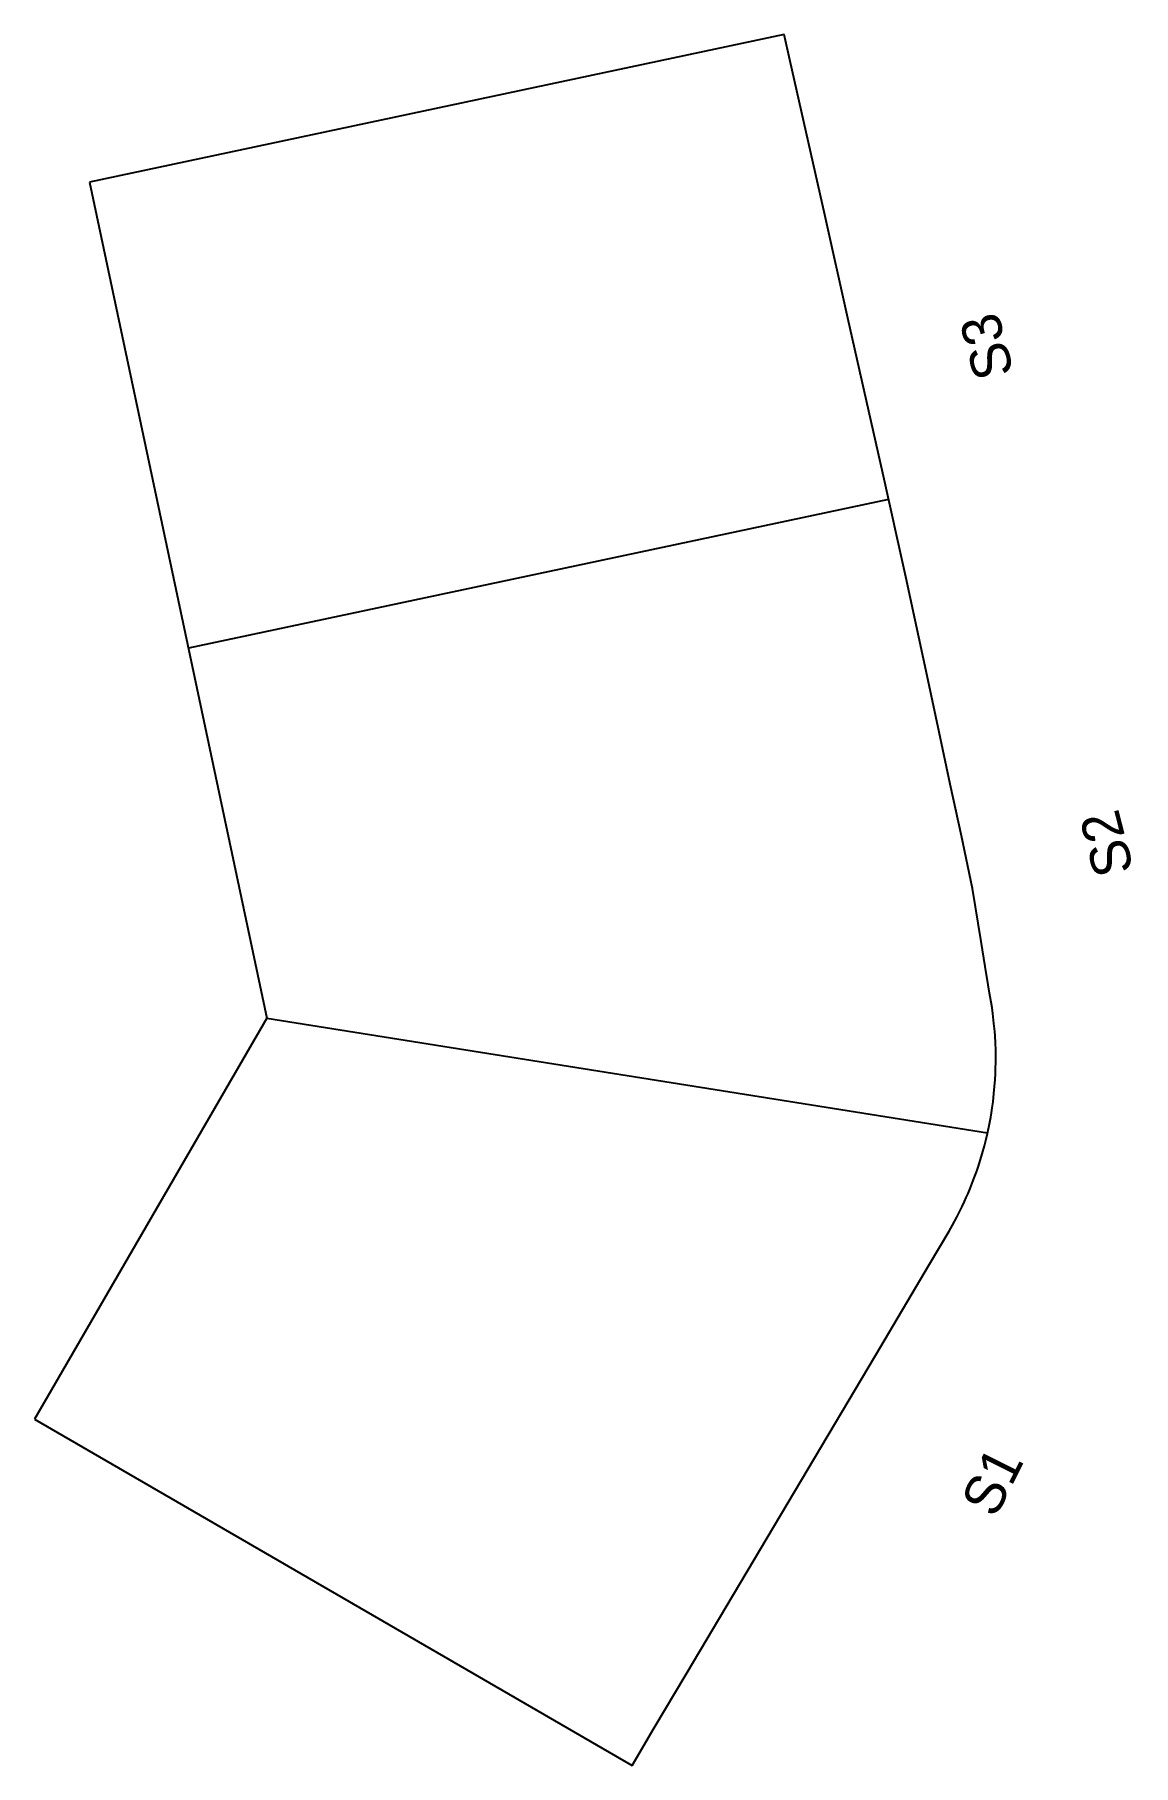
# Model space of a CAD drawing. Header units: feet. Extents: x 335977 to 336392, y 6332544 to 6333198.
import ezdxf

# ---------------------------------------------------------------- set-up
doc = ezdxf.new("R2010")
doc.units = ezdxf.units.FT
doc.header["$MEASUREMENT"] = 0
doc.layers.add('CUARTILES', color=7, linetype='Continuous')

msp = doc.modelspace()

# ---------------------------------------------------------------- linework, layer by layer
at = {"linetype": 'Continuous'}
msp.add_lwpolyline([(336202.3, 6332544.44), (336210.68, 6332558.57), (336222.71, 6332578.83), (336294.14, 6332699.24), (336304.34, 6332716.44), (336314.55, 6332733.64), (336321.95, 6332746.13), (336323.27, 6332748.43), (336324.89, 6332751.43), (336326.43, 6332754.49), (336326.93, 6332755.51), (336327.81, 6332757.4), (336328.47, 6332758.86), (336329.12, 6332760.33), (336329.93, 6332762.27), (336330.72, 6332764.24), (336331.48, 6332766.23), (336332.2, 6332768.21), (336332.56, 6332769.24), (336333.06, 6332770.72), (336333.33, 6332771.54), (336333.87, 6332773.27), (336334.49, 6332775.32), (336335.32, 6332778.34), (336335.86, 6332780.43), (336336.47, 6332783.02), (336337.22, 6332786.62), (336337.7, 6332789.23), (336337.97, 6332790.83), (336338.26, 6332792.76), (336338.57, 6332795.04), (336338.93, 6332798.17), (336339.18, 6332800.83), (336339.36, 6332803.46), (336339.48, 6332805.59), (336339.55, 6332807.71), (336339.6, 6332809.84), (336339.6, 6332811.97), (336339.57, 6332814.51), (336339.47, 6332817.26), (336339.32, 6332819.89), (336339.2, 6332821.53), (336338.92, 6332824.62), (336338.8, 6332825.76), (336338.48, 6332828.35), (336338.18, 6332830.46), (336337.85, 6332832.56), (336337.49, 6332834.64), (336337.23, 6332836.01), (336336.7, 6332839.1), (336335.6, 6332846.08), (336334.11, 6332855.54), (336330.87, 6332875.58), (336326.63, 6332895.4), (336322.44, 6332914.96), (336318.26, 6332934.52), (336314.07, 6332954.07), (336305.69, 6332993.24), (336296.92, 6333032.32), (336292.53, 6333051.84), (336288.15, 6333071.35), (336283.77, 6333090.86), (336275, 6333129.89), (336266.23, 6333168.92), (336261.85, 6333188.43), (336259.71, 6333197.95)], dxfattribs=at)
at = {"layer": 'CUARTILES', "color": 7}
for points in [[(336259.71, 6333197.95, 0), (335997.39, 6333142.22, 0)], [(335997.39, 6333142.22, 2723.19), (336064.45, 6332826.56, 2723.19), (335976.72, 6332675.15, 2723.19)], [(336299.13, 6333022.44, 0), (336034.79, 6332966.28, 0)], [(336064.45, 6332826.56, 2723.19), (336336.51, 6332783.24, 2723.19)], [(335976.72, 6332675.15, 2723.19), (336202.31, 6332544.44, 2723.19)]]:
    msp.add_polyline3d(points, dxfattribs=at)

# ---------------------------------------------------------------- texts
at = {"layer": 'CUARTILES'}
for s, rotation, p in [('S3', 104.9, (336346.56, 6333070.15, 2723.19)), ('S2', 104.4, (336391.78, 6332882.34, 2723.19)), ('S1', 63.4, (336339.43, 6332637.39, 2723.19))]:
    msp.add_text(s, height=15, rotation=rotation, dxfattribs=at).set_placement(p)

doc.saveas('drawing.dxf')
